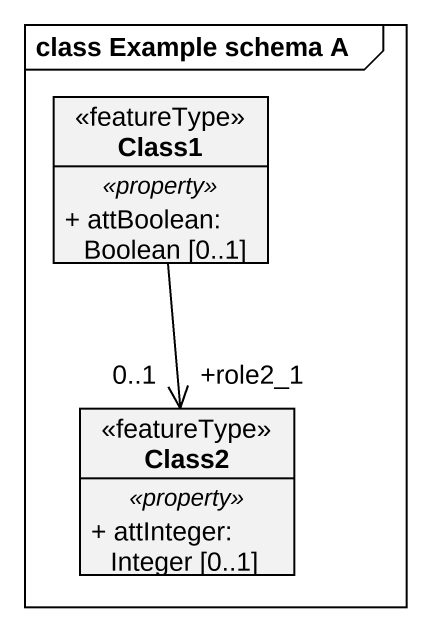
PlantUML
@startuml
mainframe class Example schema A
hide circle
hide empty members
skinparam classAttributeIconSize 0
class Class1 <<featureType>> {
  .. <<property>> ..
  + attBoolean: Boolean [0..1]
}
class Class2 <<featureType>> {
  .. <<property>> ..
  + attInteger: Integer [0..1]
}
Class1 --> "+role2_1\n0..1" Class2
@enduml
